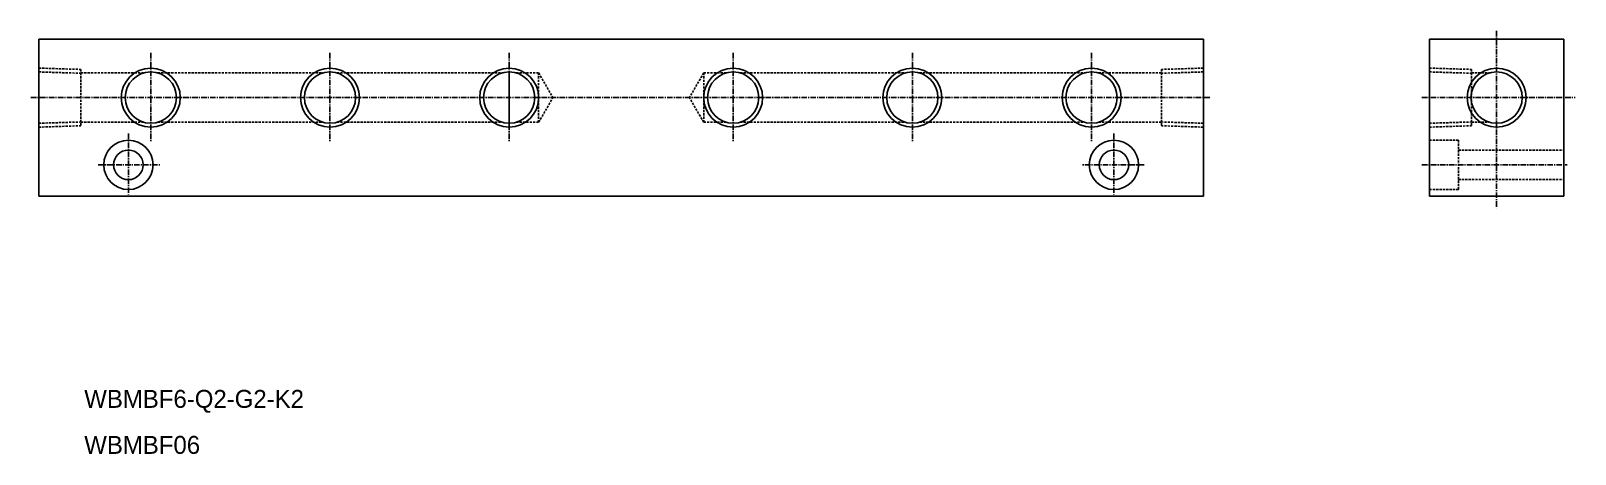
# Model space of a CAD drawing. Extents: x 735 to 1080, y 306 to 401.
import ezdxf

# ---------------------------------------------------------------- set-up
doc = ezdxf.new("R2010")
doc.units = 0
doc.linetypes.add('CENTER', pattern=[2, 1.25, -0.25, 0.25, -0.25])
doc.linetypes.add('DASHED', pattern=[0.75, 0.5, -0.25])
doc.layers.get('0').update_dxf_attribs({"linetype": 'CONTINUOUS'})
doc.layers.add('CENTER', color=1, linetype='CENTER')

msp = doc.modelspace()

# ---------------------------------------------------------------- linework, layer by layer
at = {"color": 7, "linetype": 'CONTINUOUS'}
for p, q in [((737.19, 398.63), (997.19, 398.63)), ((737.19, 398.63), (737.19, 363.63)), ((997.19, 398.63), (997.19, 363.63)), ((1047.61, 398.63), (1077.61, 398.63)), ((1047.61, 398.63), (1047.61, 363.63)), ((1077.61, 398.63), (1077.61, 363.63)), ((737.19, 363.63), (997.19, 363.63)), ((1047.61, 363.63), (1077.61, 363.63))]:
    msp.add_line(p, q, dxfattribs=at)
at = {"color": 3, "linetype": 'DASHED'}
for p, q in [((737.19, 392.21), (746.59, 391.92)), ((737.19, 391.36), (746.59, 391.06)), ((746.59, 391.92), (746.59, 379.35)), ((746.59, 391.13), (760.61, 391.13)), ((763.77, 391.13), (800.61, 391.13)), ((803.77, 391.13), (840.61, 391.13)), ((843.77, 391.13), (848.77, 391.13)), ((848.77, 391.13), (848.77, 380.13)), ((848.77, 391.13), (851.94, 385.63)), ((885.61, 391.13), (882.44, 385.63)), ((885.61, 391.13), (890.61, 391.13)), ((885.61, 391.13), (885.61, 380.13)), ((893.77, 391.13), (930.61, 391.13)), ((933.77, 391.13), (970.61, 391.13)), ((973.77, 391.13), (987.79, 391.13)), ((997.19, 392.21), (987.79, 391.92)), ((987.79, 391.92), (987.79, 379.35)), ((997.19, 391.36), (987.79, 391.06)), ((1047.61, 392.21), (1057.01, 391.92)), ((1047.61, 391.36), (1057.01, 391.06)), ((1057.01, 391.92), (1057.01, 379.35)), ((1057.01, 391.13), (1061.02, 391.13)), ((848.77, 380.13), (851.94, 385.63)), ((885.61, 380.13), (882.44, 385.63)), ((737.19, 379.91), (746.59, 380.2)), ((737.19, 379.05), (746.59, 379.35)), ((746.59, 380.13), (760.61, 380.13)), ((763.77, 380.13), (800.61, 380.13)), ((803.77, 380.13), (840.61, 380.13)), ((843.77, 380.13), (848.77, 380.13)), ((885.61, 380.13), (890.61, 380.13)), ((893.77, 380.13), (930.61, 380.13)), ((933.77, 380.13), (970.61, 380.13)), ((973.77, 380.13), (987.79, 380.13)), ((997.19, 379.91), (987.79, 380.2)), ((997.19, 379.05), (987.79, 379.35)), ((1047.61, 379.91), (1057.01, 380.2)), ((1047.61, 379.05), (1057.01, 379.35)), ((1057.01, 380.13), (1061.02, 380.13)), ((1047.61, 376.13), (1054.11, 376.13)), ((1054.11, 365.13), (1054.11, 376.13)), ((1054.11, 373.93), (1077.61, 373.93)), ((1054.11, 367.33), (1077.61, 367.33)), ((1047.61, 365.13), (1054.11, 365.13))]:
    msp.add_line(p, q, dxfattribs=at)
at = {"color": 3, "linetype": 'CONTINUOUS'}
for centre in [(762.19, 385.63), (802.19, 385.63), (842.19, 385.63), (892.19, 385.63), (932.19, 385.63), (972.19, 385.63), (1062.61, 385.63)]:
    msp.add_circle(centre, 6.58, dxfattribs=at)
at = {"color": 7, "linetype": 'CONTINUOUS'}
for centre, radius in [((762.19, 385.63), 5.72), ((802.19, 385.63), 5.72), ((842.19, 385.63), 5.72), ((892.19, 385.63), 5.72), ((932.19, 385.63), 5.72), ((972.19, 385.63), 5.72), ((1062.61, 385.63), 5.72), ((757.19, 370.63), 5.5), ((977.19, 370.63), 5.5), ((757.19, 370.63), 3.3), ((977.19, 370.63), 3.3)]:
    msp.add_circle(centre, radius, dxfattribs=at)
at = {"layer": 'CENTER', "color": 1, "linetype": 'CENTER'}
for p, q in [((1062.61, 400.5), (1062.61, 360.96)), ((762.19, 395.63), (762.19, 375.63)), ((802.19, 395.63), (802.19, 375.63)), ((842.19, 395.63), (842.19, 375.63)), ((892.19, 395.63), (892.19, 375.63)), ((932.19, 395.63), (932.19, 375.63)), ((972.19, 395.63), (972.19, 375.63)), ((842.19, 391.45), (842.19, 379.24)), ((735.42, 385.63), (998.62, 385.63)), ((1045.9, 385.63), (1080.13, 385.63)), ((757.19, 377.61), (757.19, 363.99)), ((977.19, 377.61), (977.19, 363.99)), ((750.45, 370.63), (764.23, 370.63)), ((983.93, 370.63), (970.15, 370.63)), ((1045.94, 370.63), (1078.36, 370.63))]:
    msp.add_line(p, q, dxfattribs=at)

# ---------------------------------------------------------------- texts
at = {"color": 7, "linetype": 'CONTINUOUS'}
for s, p in [('WBMBF6-Q2-G2-K2', (747.34, 316.44)), ('WBMBF06', (747.34, 306.18))]:
    msp.add_text(s, height=4, dxfattribs=at).set_placement(p)

doc.saveas('drawing.dxf')
